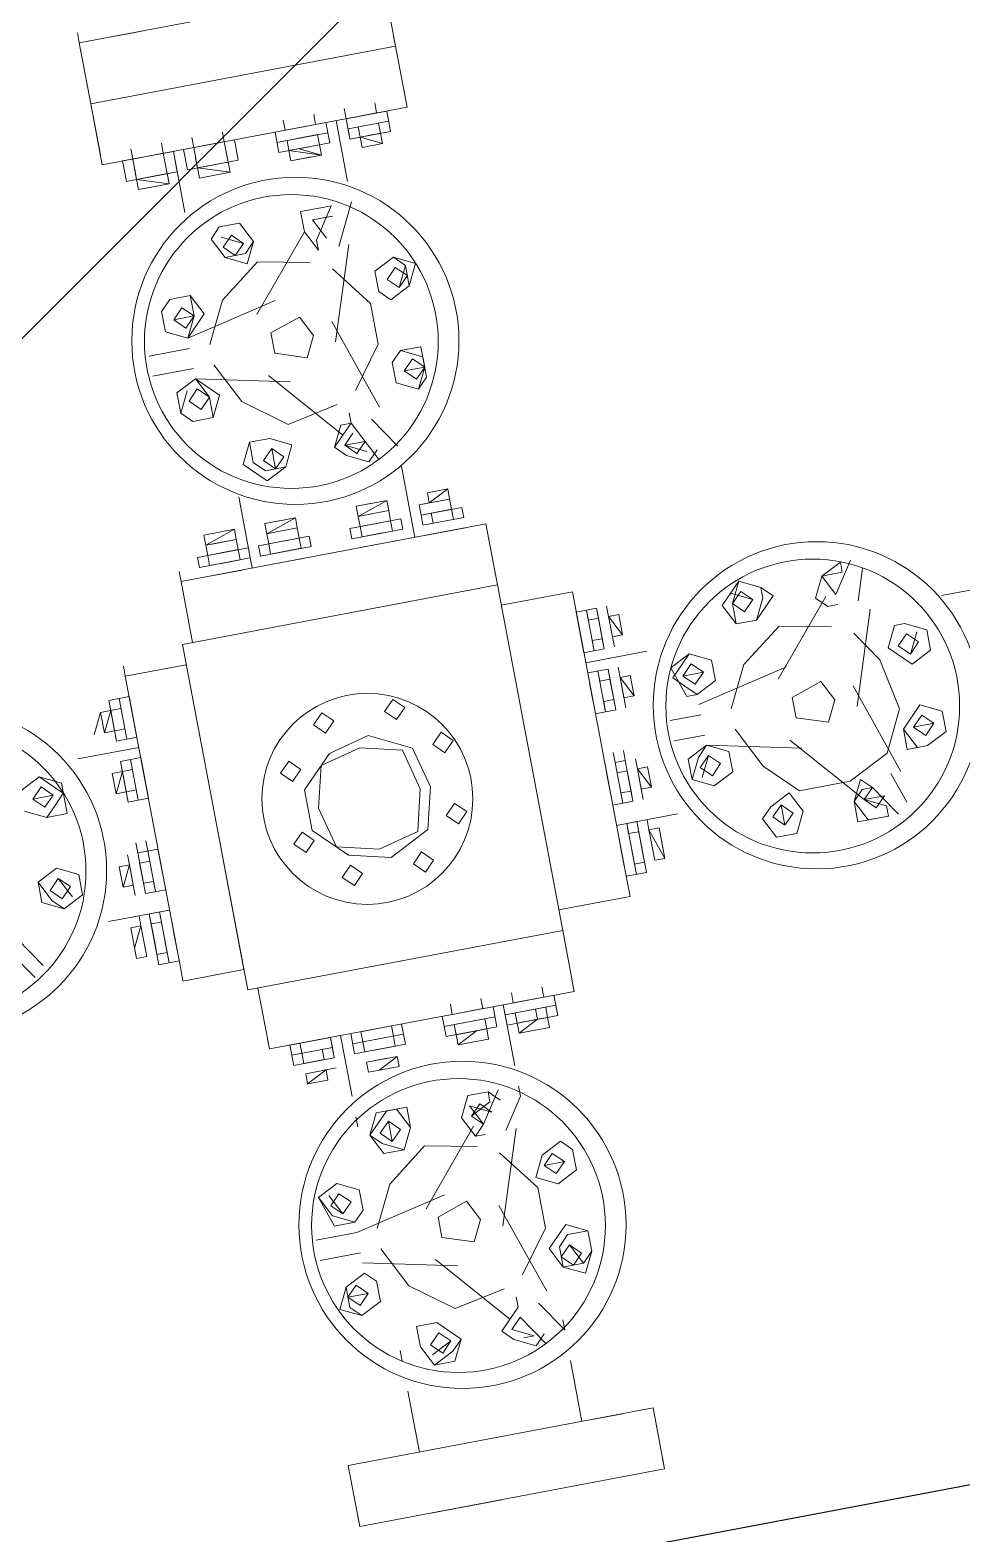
# Model space of a CAD drawing. Extents: x 407440 to 411585, y 6041728 to 6045069.
# Drawn here: x 410523.16 to 410528.33, y 6044318.08 to 6044326.43 of the extents above; entities that cross this region are included whole.
import ezdxf

# ---------------------------------------------------------------- set-up
doc = ezdxf.new("R2010")
doc.units = 0
doc.header["$LTSCALE"] = 5
doc.linetypes.add('foc-TIELINE', pattern=[1.875, 1.25, -0.625])
for name, color, linetype in [('P-BUFFER-PURPLE', 187, 'foc-TIELINE'), ('P-PROPOSED-EXISTING-H', 59, 'Continuous'), ('T-TIE', 201, 'foc-TIELINE')]:
    doc.layers.add(name, color=color, linetype=linetype)

# ---------------------------------------------------------------- blocks, each defined once
blk = doc.blocks.new('P-RIG-877')
at = {"layer": 'T-TIE', "linetype": 'ByBlock', "lineweight": 25}
blk.add_lwpolyline([(-6.7047, 12.5829), (-6.7047, 12.491), (-6.1537, 12.491), (-6.1537, 7.7495), (-6.0503, 7.7495)], dxfattribs=at)
at = {"layer": 'T-TIE', "linetype": 'ByBlock', "lineweight": 5}
for points in [[(-7.1295, 9.9538), (-7.1295, 9.8849)], [(-7.1066, 9.839), (-7.0951, 9.8619), (-7.1066, 9.839)], [(-7.0951, 9.8619), (-7.0721, 9.8619), (-7.0951, 9.8619)], [(-7.0721, 9.839), (-7.0951, 9.8505)], [(-7.0721, 9.8619), (-7.0606, 9.839), (-7.0721, 9.8619)], [(-7.0147, 9.839), (-7.0032, 9.8619), (-7.0147, 9.839)], [(-7.0032, 9.8619), (-6.9803, 9.8619), (-7.0032, 9.8619)], [(-6.9918, 9.8275), (-6.9918, 9.8505)], [(-6.9803, 9.8619), (-6.9688, 9.839), (-6.9803, 9.8619)], [(-7.1066, 9.8275), (-7.1066, 9.839), (-7.1066, 9.8275)], [(-7.0606, 9.839), (-7.0836, 9.816), (-7.0606, 9.839)], [(-7.0836, 9.816), (-7.1066, 9.8275), (-7.0836, 9.816)], [(-7.1755, 9.8045), (-7.141, 9.7931)], [(-7.1295, 9.8045), (-7.0262, 9.7701)], [(-7.0262, 9.6323), (-6.9803, 9.6553), (-6.9458, 9.6897), (-6.9458, 9.7471), (-6.9688, 9.7931), (-7.0147, 9.816), (-7.0721, 9.8045), (-7.1066, 9.7816)], [(-7.0492, 9.7701), (-6.9458, 9.8045)], [(-6.9114, 9.8045), (-6.9458, 9.7931)], [(-7.1869, 9.7931), (-7.1525, 9.7701)], [(-6.8999, 9.7931), (-6.9344, 9.7701)], [(-7.1755, 9.7816), (-7.1755, 9.7701)], [(-7.141, 9.7701), (-7.141, 9.7586), (-7.141, 9.7701)], [(-7.0032, 9.6897), (-6.9229, 9.7586), (-6.9114, 9.7816)], [(-6.9114, 9.7816), (-6.8999, 9.7816), (-6.9114, 9.7816)], [(-7.0721, 9.6897), (-7.1525, 9.7586)], [(-7.1181, 9.7586), (-7.1295, 9.7012), (-7.0951, 9.6553), (-7.0492, 9.6323)], [(-7.0606, 9.5979), (-7.0836, 9.7012)], [(-6.9918, 9.7012), (-7.0147, 9.5979)], [(-6.9458, 9.6783), (-6.9229, 9.6897), (-6.9458, 9.6783)], [(-6.9229, 9.6897), (-6.8999, 9.6783), (-6.9229, 9.6897)], [(-7.164, 9.6783), (-7.1755, 9.6553)], [(-7.141, 9.6783), (-7.141, 9.6553), (-7.141, 9.6783)], [(-6.9344, 9.6553), (-6.9458, 9.6783), (-6.9344, 9.6553)], [(-6.9344, 9.6668), (-6.9114, 9.6668)], [(-6.8999, 9.6783), (-6.8999, 9.6553), (-6.8999, 9.6783)], [(-7.1181, 9.5979), (-7.1066, 9.6209), (-7.1181, 9.5979)], [(-7.1066, 9.6209), (-7.0836, 9.6209), (-7.1066, 9.6209)], [(-7.0836, 9.6209), (-7.0721, 9.5979), (-7.0836, 9.6209)], [(-6.9803, 9.6209), (-6.9688, 9.5979), (-6.9803, 9.6209)], [(-7.0951, 9.6094), (-7.0951, 9.5864)], [(-7.0492, 9.5634), (-7.0492, 9.5979)], [(-7.0262, 9.5634), (-7.0262, 9.5979)], [(-7.0032, 9.5979), (-6.9803, 9.5864)], [(-6.9688, 9.5979), (-6.9803, 9.5749), (-6.9688, 9.5979)], [(-7.1295, 9.552), (-7.1295, 9.4831)], [(-6.9458, 9.552), (-6.9458, 9.4831)], [(-7.141, 9.5175), (-7.1755, 9.5175), (-7.1525, 9.5175), (-7.1525, 9.529), (-7.1755, 9.5175), (-7.1525, 9.529), (-7.1755, 9.529), (-7.1755, 9.5175), (-7.1869, 9.5175)], [(-7.1525, 9.5175), (-7.1755, 9.5175), (-7.1525, 9.5175)], [(-7.1525, 9.5175), (-7.1755, 9.5175), (-7.1525, 9.5175)], [(-7.0836, 9.529), (-7.0836, 9.5175), (-7.1066, 9.5175), (-7.0836, 9.529), (-7.1066, 9.529), (-7.1066, 9.5175), (-7.1181, 9.5175)], [(-7.0836, 9.5175), (-7.1066, 9.5175), (-7.0836, 9.5175), (-7.1066, 9.5175), (-7.0721, 9.5175)], [(-7.0836, 9.5175), (-7.1066, 9.5175), (-7.0836, 9.5175)], [(-7.0147, 9.5175), (-7.0032, 9.5175), (-6.9803, 9.5175), (-7.0032, 9.5175), (-6.9688, 9.5175)], [(-7.0032, 9.529), (-7.0032, 9.5175)], [(-6.9803, 9.5175), (-7.0032, 9.5175), (-6.9803, 9.5175)], [(-6.9344, 9.529), (-6.9344, 9.5175), (-6.9458, 9.5175)], [(-6.9114, 9.529), (-6.9344, 9.529), (-6.8999, 9.529), (-6.9344, 9.5175), (-6.8999, 9.5175), (-6.8999, 9.529)], [(-6.9344, 9.5175), (-6.8999, 9.5175), (-6.9344, 9.5175)], [(-6.8999, 9.5175), (-6.9344, 9.5175), (-6.8999, 9.5175)], [(-6.8999, 9.5175), (-6.9229, 9.5175)], [(-7.1869, 9.4946), (-7.1755, 9.4946), (-7.1755, 9.506), (-7.1869, 9.506), (-7.1869, 9.4831), (-7.141, 9.4831), (-7.141, 9.506), (-7.1525, 9.506), (-7.1525, 9.4946), (-7.141, 9.4946)], [(-7.1869, 9.506), (-7.141, 9.506), (-7.1755, 9.506), (-7.1525, 9.506)], [(-7.1181, 9.4946), (-7.1066, 9.4946), (-7.1066, 9.506), (-7.1181, 9.506), (-7.1181, 9.4831), (-7.0721, 9.4831), (-7.0721, 9.506), (-7.0836, 9.506), (-7.0836, 9.4946), (-7.0721, 9.4946)], [(-7.0836, 9.506), (-7.1066, 9.506), (-7.0721, 9.506), (-7.1181, 9.506)], [(-7.0262, 9.4946), (-7.0147, 9.4946), (-7.0147, 9.506), (-7.0262, 9.506)], [(-7.0147, 9.4831), (-6.9688, 9.4831), (-6.9688, 9.506), (-6.9803, 9.506), (-6.9803, 9.4946), (-6.9688, 9.4946)], [(-6.9803, 9.506), (-7.0032, 9.506), (-7.0032, 9.4946)], [(-6.8884, 9.4946), (-6.9458, 9.4946), (-6.8999, 9.4946), (-6.8999, 9.506), (-6.9114, 9.506), (-6.9344, 9.506), (-6.8999, 9.506)], [(-6.9458, 9.506), (-6.8884, 9.506), (-6.8884, 9.4831)], [(-6.8655, 9.4027), (-6.8655, 9.4831), (-6.877, 9.4831), (-7.2099, 9.4831), (-7.2099, 9.4027)], [(-7.141, 9.4946), (-7.1869, 9.4946), (-7.141, 9.4946)], [(-7.1755, 9.4831), (-7.1525, 9.4831)], [(-7.0721, 9.4946), (-7.1181, 9.4946), (-7.0721, 9.4946)], [(-7.1066, 9.4831), (-7.0836, 9.4831)], [(-6.9688, 9.4946), (-7.0147, 9.4946), (-6.9688, 9.4946)], [(-7.0032, 9.4831), (-6.9803, 9.4831)], [(-6.8999, 9.4831), (-6.9344, 9.4831), (-6.9114, 9.4831)], [(-6.8999, 9.4946), (-6.9114, 9.4946)], [(-7.8528, 9.4027), (-7.8413, 9.4027), (-7.9102, 9.4027), (-7.9102, 9.0583), (-7.9217, 9.0583)], [(-7.8413, 9.4027), (-7.7725, 9.4027), (-7.7725, 9.0583), (-7.8413, 9.0583), (-7.7839, 9.0583)], [(-6.7851, 9.4027), (-6.7736, 9.4027), (-6.8425, 9.4027), (-7.2329, 9.4027), (-7.3017, 9.4027), (-7.3017, 9.0583), (-7.2329, 9.0583)], [(-7.2329, 9.242), (-7.2329, 9.4027), (-7.2329, 9.0468), (-6.8425, 9.0468), (-6.8425, 9.4027)], [(-6.7736, 9.4027), (-6.7736, 9.0583), (-6.8425, 9.0583)], [(-6.234, 9.4027), (-6.2455, 9.4027)], [(-7.738, 9.3453), (-7.738, 9.3683), (-7.738, 9.3453), (-7.738, 9.3683), (-7.738, 9.3453), (-7.738, 9.3683), (-7.738, 9.3453), (-7.7495, 9.3453), (-7.7495, 9.3338), (-7.7495, 9.3798), (-7.7725, 9.3798), (-7.7725, 9.3338), (-7.7839, 9.3338)], [(-7.7839, 9.3683), (-7.7725, 9.3683), (-7.7725, 9.3453)], [(-7.761, 9.3453), (-7.7495, 9.3453), (-7.738, 9.3683), (-7.7495, 9.3453), (-7.7495, 9.3683), (-7.761, 9.3683), (-7.7495, 9.3683), (-7.738, 9.3683)], [(-7.7495, 9.3683), (-7.7495, 9.3338), (-7.7495, 9.3683)], [(-7.5773, 9.3568), (-7.6002, 9.3683), (-7.5773, 9.3683), (-7.6002, 9.3798), (-7.6117, 9.3568), (-7.6002, 9.3683)], [(-7.5773, 9.3683), (-7.5658, 9.3453), (-7.5773, 9.3683)], [(-7.4854, 9.3453), (-7.4854, 9.3683), (-7.4625, 9.3568), (-7.474, 9.3683), (-7.5084, 9.3683), (-7.5084, 9.3453), (-7.4969, 9.3683), (-7.4854, 9.3683)], [(-7.3477, 9.3683), (-7.3362, 9.3683)], [(-7.3247, 9.3683), (-7.3362, 9.3683), (-7.3362, 9.3453)], [(-7.3132, 9.3798), (-7.3132, 9.3338), (-7.3132, 9.3798), (-7.3247, 9.3798), (-7.3247, 9.3338), (-7.3247, 9.3683), (-7.3247, 9.3453), (-7.3132, 9.3453), (-7.3132, 9.3683), (-7.3247, 9.3683), (-7.3132, 9.3683)], [(-7.3017, 9.3798), (-7.3017, 9.3338)], [(-6.7736, 9.3568), (-6.7736, 9.3338), (-6.7736, 9.3683), (-6.7851, 9.3683)], [(-6.7392, 9.3338), (-6.7622, 9.3338), (-6.7507, 9.3338), (-6.7507, 9.3683), (-6.7622, 9.3683), (-6.7622, 9.3224), (-6.7622, 9.3798), (-6.7507, 9.3798), (-6.7736, 9.3798)], [(-6.7507, 9.3798), (-6.7507, 9.3224), (-6.7736, 9.3224), (-6.7047, 9.3224)], [(-6.7392, 9.3683), (-6.7507, 9.3683), (-6.7507, 9.3338), (-6.7507, 9.3568), (-6.7392, 9.3338), (-6.7392, 9.3683), (-6.7392, 9.3338), (-6.7392, 9.3683), (-6.7392, 9.3338), (-6.7392, 9.3683), (-6.7392, 9.3338), (-6.7392, 9.3683), (-6.7507, 9.3683), (-6.7507, 9.3568), (-6.7622, 9.3568)], [(-6.567, 9.3453), (-6.5785, 9.3683), (-6.567, 9.3453)], [(-6.4866, 9.3683), (-6.5096, 9.3683), (-6.4866, 9.3683)], [(-6.4751, 9.3568), (-6.4866, 9.3683), (-6.4637, 9.3568), (-6.4751, 9.3338), (-6.4751, 9.3568), (-6.4981, 9.3453)], [(-6.3029, 9.3338), (-6.3029, 9.3683)], [(-7.6002, 9.3338), (-7.6117, 9.3568), (-7.6002, 9.3338)], [(-7.4625, 9.3568), (-7.474, 9.3338), (-7.4625, 9.3568)], [(-6.6129, 9.3568), (-6.6014, 9.3338), (-6.6129, 9.3568)], [(-6.5899, 9.3568), (-6.5899, 9.3338)], [(-7.7725, 9.3338), (-7.7495, 9.3338), (-7.761, 9.3338)], [(-7.5773, 9.3338), (-7.6002, 9.3338), (-7.5773, 9.3338)], [(-7.5658, 9.3453), (-7.5773, 9.3338), (-7.5658, 9.3453)], [(-7.3247, 9.3338), (-7.3362, 9.3338)], [(-6.7736, 9.3338), (-6.7851, 9.3338)], [(-7.7725, 9.3224), (-7.7036, 9.3224)], [(-7.6806, 9.3224), (-7.6347, 9.2994)], [(-7.474, 9.2879), (-7.5199, 9.3224), (-7.5658, 9.3224), (-7.6117, 9.2879)], [(-7.4051, 9.3224), (-7.4395, 9.2994)], [(-7.3821, 9.3224), (-7.3017, 9.3224)], [(-6.6818, 9.3224), (-6.6703, 9.3224), (-6.6359, 9.2994)], [(-6.4751, 9.2879), (-6.5211, 9.3224), (-6.567, 9.3224), (-6.6129, 9.2879)], [(-6.4407, 9.2994), (-6.4062, 9.3224), (-6.4177, 9.3224)], [(-6.3718, 9.3224), (-6.3029, 9.3224)], [(-7.7839, 9.2994), (-7.7725, 9.2994), (-7.7725, 9.2649), (-7.7725, 9.2879)], [(-7.7725, 9.2535), (-7.7495, 9.2535), (-7.7495, 9.3109), (-7.7725, 9.3109)], [(-7.7495, 9.2994), (-7.7495, 9.2649), (-7.7495, 9.2994), (-7.761, 9.2994), (-7.761, 9.2535), (-7.761, 9.3109)], [(-7.761, 9.2994), (-7.738, 9.2994), (-7.7495, 9.2649), (-7.7495, 9.2879)], [(-7.738, 9.2879), (-7.738, 9.2649), (-7.738, 9.2994), (-7.738, 9.2649), (-7.738, 9.2994), (-7.738, 9.2649), (-7.738, 9.2994), (-7.7495, 9.2764)], [(-7.6347, 9.2764), (-7.6462, 9.2764), (-7.6806, 9.2994)], [(-7.6806, 9.2879), (-7.6806, 9.2994), (-7.6806, 9.2879)], [(-7.6691, 9.2994), (-7.6691, 9.2879)], [(-7.6347, 9.3109), (-7.5314, 9.2764)], [(-7.5543, 9.2764), (-7.451, 9.3109)], [(-7.3936, 9.2994), (-7.4395, 9.2764), (-7.4166, 9.2535), (-7.4395, 9.2649), (-7.4395, 9.2764), (-7.451, 9.2764)], [(-7.4051, 9.2994), (-7.3936, 9.2879), (-7.4051, 9.2994)], [(-7.3362, 9.2994), (-7.3477, 9.2994), (-7.3477, 9.2649), (-7.3362, 9.2649), (-7.3362, 9.2994), (-7.3362, 9.2649), (-7.3477, 9.2994), (-7.3477, 9.2649), (-7.3477, 9.2879)], [(-7.3362, 9.2764), (-7.3362, 9.2994), (-7.3362, 9.2649), (-7.3362, 9.2994), (-7.3247, 9.2994), (-7.3132, 9.2994), (-7.3247, 9.2994), (-7.3247, 9.2649), (-7.3132, 9.2649), (-7.3132, 9.2879)], [(-7.3132, 9.2535), (-7.3247, 9.2535), (-7.3247, 9.3109), (-7.3132, 9.3109), (-7.3132, 9.2535), (-7.3132, 9.2994)], [(-7.3017, 9.2994), (-7.3017, 9.2649)], [(-6.7736, 9.2879), (-6.7736, 9.2649), (-6.7736, 9.2994), (-6.7851, 9.2994)], [(-6.7736, 9.3109), (-6.7507, 9.3109), (-6.7507, 9.2535), (-6.7736, 9.2535)], [(-6.7622, 9.2535), (-6.7622, 9.3109)], [(-6.7622, 9.2994), (-6.7507, 9.2994), (-6.7622, 9.2994), (-6.7622, 9.2649), (-6.7507, 9.2649), (-6.7507, 9.2879), (-6.7507, 9.2994), (-6.7392, 9.2994), (-6.7392, 9.2649), (-6.7392, 9.2994), (-6.7392, 9.2649), (-6.7392, 9.2994), (-6.7392, 9.2649), (-6.7507, 9.2879)], [(-6.7392, 9.2649), (-6.7392, 9.2994), (-6.7392, 9.2649)], [(-6.6703, 9.2994), (-6.6818, 9.2879), (-6.6703, 9.2879), (-6.6588, 9.2649)], [(-6.6359, 9.2764), (-6.6359, 9.2649), (-6.6473, 9.2764), (-6.6588, 9.2649), (-6.6703, 9.2764), (-6.6588, 9.2879), (-6.6703, 9.2649), (-6.6473, 9.2764), (-6.6818, 9.2994)], [(-6.6359, 9.3109), (-6.5325, 9.2764)], [(-6.5555, 9.2764), (-6.4522, 9.3109)], [(-6.3948, 9.2994), (-6.4292, 9.2764)], [(-6.3948, 9.2879), (-6.4062, 9.2994), (-6.3948, 9.2879)], [(-7.6806, 9.2649), (-7.6806, 9.2879), (-7.6806, 9.2649)], [(-7.4166, 9.2649), (-7.4051, 9.2879)], [(-7.3936, 9.2879), (-7.4051, 9.2649), (-7.3936, 9.2879)], [(-7.3247, 9.2879), (-7.3247, 9.2649), (-7.3132, 9.2649)], [(-6.4062, 9.2649), (-6.3948, 9.2879), (-6.4062, 9.2649)], [(-6.4062, 9.2764), (-6.4062, 9.2879)], [(-6.4407, 9.2764), (-6.4522, 9.2764)], [(-7.7725, 9.2649), (-7.7839, 9.2649)], [(-7.738, 9.2649), (-7.7495, 9.2649), (-7.761, 9.2649), (-7.7495, 9.2649)], [(-7.5773, 9.1961), (-7.6576, 9.2649)], [(-7.6232, 9.2649), (-7.6347, 9.2075), (-7.6002, 9.1616), (-7.5543, 9.1387)], [(-7.5314, 9.1387), (-7.4854, 9.1616), (-7.451, 9.2075), (-7.4625, 9.2649)], [(-7.428, 9.2649), (-7.5084, 9.1961)], [(-7.4051, 9.2649), (-7.4166, 9.2535), (-7.4051, 9.2649)], [(-7.3247, 9.2649), (-7.3362, 9.2649)], [(-6.7736, 9.2649), (-6.7851, 9.2649)], [(-6.7392, 9.2649), (-6.7622, 9.2649)], [(-6.567, 9.1961), (-6.6473, 9.2649)], [(-6.6244, 9.2649), (-6.6359, 9.2075), (-6.6014, 9.1616), (-6.5555, 9.1387)], [(-6.5325, 9.1387), (-6.4866, 9.1616), (-6.4522, 9.2075), (-6.4637, 9.2649)], [(-6.4292, 9.2649), (-6.5096, 9.1961)], [(-7.5658, 9.1157), (-7.5888, 9.219)], [(-7.4969, 9.219), (-7.5199, 9.1157)], [(-6.5555, 9.0698), (-6.5555, 9.1157), (-6.5785, 9.219)], [(-6.4981, 9.219), (-6.5211, 9.1157)], [(-6.234, 9.219), (-6.234, 9.1387)], [(-6.7622, 9.1501), (-6.7622, 9.2075), (-6.7622, 9.1616), (-6.7736, 9.1616), (-6.7736, 9.1961)], [(-6.7736, 9.2075), (-6.7507, 9.2075), (-6.7507, 9.1501), (-6.7736, 9.1501)], [(-6.4177, 9.2075), (-6.4407, 9.1846), (-6.4177, 9.2075)], [(-7.7839, 9.1961), (-7.7725, 9.1961), (-7.7725, 9.1731)], [(-7.7725, 9.1616), (-7.7725, 9.1961), (-7.7725, 9.1616)], [(-7.7495, 9.1961), (-7.7725, 9.1961)], [(-7.738, 9.1961), (-7.7495, 9.1961), (-7.761, 9.1961)], [(-7.738, 9.1846), (-7.738, 9.1616), (-7.738, 9.1961), (-7.7495, 9.1616), (-7.738, 9.1961), (-7.738, 9.1616), (-7.738, 9.1961), (-7.738, 9.1616), (-7.7495, 9.1616), (-7.7495, 9.1731)], [(-7.6576, 9.1961), (-7.6691, 9.1731)], [(-7.4395, 9.1616), (-7.4395, 9.1846), (-7.4395, 9.1616)], [(-7.428, 9.1846), (-7.4051, 9.1846)], [(-7.3477, 9.1616), (-7.3362, 9.1616), (-7.3362, 9.1731), (-7.3362, 9.1961), (-7.3362, 9.1616), (-7.3362, 9.1961), (-7.3362, 9.1616), (-7.3362, 9.1961), (-7.3362, 9.1616), (-7.3477, 9.1961), (-7.3477, 9.1616), (-7.3477, 9.1846)], [(-7.3477, 9.1961), (-7.3362, 9.1961), (-7.3247, 9.1961)], [(-7.3247, 9.1731), (-7.3247, 9.1961), (-7.3247, 9.1616), (-7.3362, 9.1616)], [(-7.3132, 9.1731), (-7.3132, 9.1961), (-7.3132, 9.1616), (-7.3247, 9.1616), (-7.3132, 9.1616)], [(-7.3017, 9.1961), (-7.3017, 9.1616)], [(-6.7622, 9.1961), (-6.7507, 9.1961), (-6.7622, 9.1961), (-6.7736, 9.1961), (-6.7736, 9.1731)], [(-6.7507, 9.1731), (-6.7507, 9.1961), (-6.7507, 9.1616), (-6.7622, 9.1616), (-6.7507, 9.1616)], [(-6.7392, 9.1846), (-6.7392, 9.1616), (-6.7392, 9.1961), (-6.7392, 9.1616), (-6.7392, 9.1961), (-6.7392, 9.1616), (-6.7392, 9.1961), (-6.7277, 9.1961), (-6.7277, 9.1616), (-6.7392, 9.1616), (-6.7392, 9.1961), (-6.7277, 9.1731)], [(-6.6359, 9.1846), (-6.6588, 9.1961), (-6.6359, 9.1846)], [(-6.4062, 9.1731), (-6.4177, 9.1961)], [(-7.6691, 9.1616), (-7.6806, 9.1731), (-7.6691, 9.1616)], [(-7.6462, 9.1731), (-7.6691, 9.1616), (-7.6462, 9.1731)], [(-6.6703, 9.1731), (-6.6473, 9.1731)], [(-7.761, 9.1616), (-7.7495, 9.1616), (-7.7725, 9.1616), (-7.7839, 9.1616)], [(-7.7725, 9.1387), (-7.7495, 9.1387), (-7.7495, 9.0813), (-7.7725, 9.0813), (-7.7725, 9.1387), (-7.7036, 9.1387)], [(-7.5888, 9.1272), (-7.6117, 9.1272), (-7.5888, 9.1387), (-7.5658, 9.1157), (-7.5888, 9.1272), (-7.5888, 9.1042)], [(-7.3821, 9.1387), (-7.3017, 9.1387)], [(-6.7736, 9.1387), (-6.7047, 9.1387)], [(-6.6703, 9.1387), (-6.6818, 9.1387)], [(-6.4062, 9.1387), (-6.4177, 9.1387)], [(-6.3718, 9.1387), (-6.3029, 9.1387)], [(-7.9102, 9.1272), (-7.9102, 9.0927)], [(-7.738, 9.1272), (-7.7495, 9.1272), (-7.7495, 9.1042), (-7.7495, 9.0927), (-7.7725, 9.0927), (-7.7839, 9.0927)], [(-7.7839, 9.1272), (-7.7725, 9.1272), (-7.7725, 9.1042)], [(-7.7725, 9.0927), (-7.7725, 9.1272), (-7.7725, 9.0927)], [(-7.7495, 9.1272), (-7.7725, 9.1272)], [(-7.7495, 9.1042), (-7.7495, 9.1272), (-7.7495, 9.0927), (-7.761, 9.0927)], [(-7.738, 9.1157), (-7.738, 9.0927), (-7.738, 9.1272), (-7.738, 9.0927), (-7.738, 9.1272), (-7.738, 9.0927), (-7.738, 9.1272), (-7.7495, 9.0927), (-7.7495, 9.1272), (-7.761, 9.1272)], [(-7.6117, 9.1042), (-7.6117, 9.1272), (-7.6117, 9.1042)], [(-7.5658, 9.1157), (-7.5773, 9.0927), (-7.5658, 9.1157)], [(-7.5543, 9.0698), (-7.5543, 9.1157)], [(-7.5314, 9.0698), (-7.5314, 9.1157)], [(-7.5084, 9.0927), (-7.5199, 9.1157), (-7.5084, 9.0927)], [(-7.474, 9.1272), (-7.474, 9.1042), (-7.474, 9.1272)], [(-7.3247, 9.1042), (-7.3247, 9.1272), (-7.3247, 9.0927), (-7.3132, 9.0927), (-7.3247, 9.0927), (-7.3362, 9.0927), (-7.3362, 9.1272), (-7.3362, 9.0927), (-7.3362, 9.1272), (-7.3362, 9.1042), (-7.3362, 9.0927), (-7.3477, 9.0927)], [(-7.3477, 9.1157), (-7.3477, 9.0927), (-7.3477, 9.1272), (-7.3362, 9.0927)], [(-7.3247, 9.1272), (-7.3362, 9.1272)], [(-7.3132, 9.1042), (-7.3132, 9.1272), (-7.3132, 9.0927)], [(-7.3017, 9.1272), (-7.3017, 9.0927)], [(-6.7622, 9.0927), (-6.7507, 9.0927), (-6.7507, 9.1272), (-6.7507, 9.0813), (-6.7736, 9.0813), (-6.7736, 9.1272), (-6.7507, 9.1272), (-6.7622, 9.1272), (-6.7736, 9.1272)], [(-6.7622, 9.1157), (-6.7507, 9.1157), (-6.7507, 9.0927), (-6.7622, 9.0927), (-6.7736, 9.0927), (-6.7736, 9.1157)], [(-6.7622, 9.1272), (-6.7622, 9.0813), (-6.7622, 9.1272)], [(-6.7392, 9.1157), (-6.7277, 9.1157), (-6.7277, 9.0927), (-6.7392, 9.0927), (-6.7392, 9.1157), (-6.7392, 9.1272), (-6.7392, 9.0927), (-6.7392, 9.1157), (-6.7392, 9.0927), (-6.7392, 9.1157), (-6.7392, 9.0927), (-6.7392, 9.1157), (-6.7277, 9.0927)], [(-6.6014, 9.1272), (-6.6129, 9.1042), (-6.6014, 9.1272)], [(-6.5785, 9.1272), (-6.6014, 9.1272), (-6.5785, 9.1272)], [(-6.567, 9.1157), (-6.5785, 9.1272), (-6.567, 9.1157)], [(-6.5325, 9.0698), (-6.5325, 9.1157)], [(-6.4981, 9.1272), (-6.5096, 9.1157), (-6.4981, 9.1272)], [(-6.5096, 9.1157), (-6.4981, 9.0927), (-6.5096, 9.1157)], [(-6.4751, 9.1272), (-6.4981, 9.1272), (-6.4751, 9.1272)], [(-6.4866, 9.0927), (-6.4866, 9.1157)], [(-6.4637, 9.1042), (-6.4751, 9.1272), (-6.4637, 9.1042)], [(-7.6002, 9.0927), (-7.6117, 9.1042), (-7.6002, 9.0927)], [(-7.5084, 9.1042), (-7.4854, 9.0927)], [(-6.6014, 9.0927), (-6.5785, 9.1042)], [(-7.738, 9.0927), (-7.7495, 9.0927), (-7.738, 9.0927)], [(-7.5773, 9.0927), (-7.6002, 9.0927), (-7.5773, 9.0927)], [(-7.8413, 9.0583), (-7.9102, 9.0583), (-7.8413, 9.0583)], [(-7.3017, 9.0583), (-7.3132, 9.0583)], [(-6.7736, 9.0583), (-6.7851, 9.0583)], [(-6.234, 9.0583), (-6.2455, 9.0583)], [(-7.0377, 9.0468), (-6.8655, 9.0468), (-6.8655, 8.9779), (-6.877, 8.9779), (-7.2099, 8.9779), (-7.2099, 9.0468)], [(-7.2099, 8.9779), (-7.2214, 8.9779)], [(-7.1869, 8.9779), (-7.1869, 8.955), (-7.141, 8.955), (-7.1755, 8.955), (-7.1525, 8.955), (-7.141, 8.955)], [(-7.1869, 8.9665), (-7.141, 8.9665), (-7.1869, 8.9665)], [(-7.1525, 8.9665), (-7.1525, 8.9435), (-7.1755, 8.955), (-7.141, 8.955), (-7.141, 8.9779)], [(-7.1525, 8.932), (-7.1755, 8.9435), (-7.1525, 8.9435), (-7.1755, 8.9435), (-7.1755, 8.9665)], [(-7.1295, 8.909), (-7.1295, 8.9779)], [(-7.1181, 8.9779), (-7.1181, 8.955), (-7.0721, 8.955), (-7.1066, 8.955), (-7.0721, 8.955), (-7.0721, 8.9779)], [(-7.1181, 8.9665), (-7.0721, 8.9665), (-7.1181, 8.9665)], [(-7.0721, 8.955), (-7.0836, 8.955), (-7.1066, 8.955), (-7.0836, 8.9435), (-7.1066, 8.9435), (-7.0836, 8.9435), (-7.1066, 8.9435), (-7.0836, 8.9435), (-7.1066, 8.9435), (-7.1066, 8.9665)], [(-7.0836, 8.9435), (-7.0836, 8.9665)], [(-7.0032, 8.9665), (-7.0032, 8.955), (-6.9803, 8.955), (-6.9688, 8.955), (-7.0147, 8.955), (-6.9688, 8.955), (-6.9688, 8.9779), (-7.0147, 8.9779), (-7.0147, 8.955), (-7.0262, 8.955)], [(-7.0147, 8.9665), (-7.0262, 8.9665)], [(-7.0147, 8.9665), (-6.9688, 8.9665), (-7.0147, 8.9665)], [(-6.9803, 8.9779), (-7.0032, 8.9779)], [(-6.9688, 8.9665), (-6.9803, 8.9665), (-6.9803, 8.955)], [(-6.9458, 8.909), (-6.9458, 8.9779), (-6.9458, 8.955)], [(-6.8884, 8.9779), (-6.8884, 8.955), (-6.9458, 8.955), (-6.9344, 8.955), (-6.9114, 8.955), (-6.8999, 8.955), (-6.9344, 8.955), (-6.9344, 8.9665), (-6.9458, 8.9665)], [(-6.8884, 8.9665), (-6.9458, 8.9665), (-6.8999, 8.9665), (-6.9114, 8.9665)], [(-6.9114, 8.9779), (-6.9344, 8.9779), (-6.8999, 8.9779)], [(-6.8999, 8.955), (-6.8999, 8.9665)], [(-7.1755, 8.955), (-7.1869, 8.955)], [(-7.1066, 8.955), (-7.1181, 8.955)], [(-7.1525, 8.9435), (-7.1755, 8.9435), (-7.1525, 8.9435)], [(-7.1525, 8.9435), (-7.1755, 8.9435), (-7.1525, 8.9435)], [(-7.0836, 8.9435), (-7.1066, 8.9435), (-7.0836, 8.9435)], [(-6.9688, 8.9435), (-7.0032, 8.9435), (-6.9803, 8.9435), (-7.0032, 8.9435), (-6.9803, 8.9435), (-7.0032, 8.9435), (-6.9803, 8.9435), (-7.0032, 8.9435), (-6.9803, 8.932), (-7.0032, 8.932), (-7.0032, 8.9435), (-7.0147, 8.9435)], [(-6.9803, 8.932), (-6.9803, 8.9435)], [(-6.9114, 8.932), (-6.9344, 8.9435), (-6.8999, 8.9435), (-6.9344, 8.9435), (-6.8999, 8.9435), (-6.9344, 8.9435), (-6.9458, 8.9435)], [(-6.8999, 8.9435), (-6.9344, 8.9435), (-6.8999, 8.9435)], [(-6.9229, 8.9435), (-6.8999, 8.9435), (-6.8999, 8.932), (-6.9344, 8.932), (-6.9344, 8.9435)], [(-6.9803, 8.8861), (-7.0032, 8.8861), (-6.9803, 8.8861)], [(-7.0951, 8.8746), (-7.0951, 8.8516)], [(-6.9803, 8.8746), (-7.0032, 8.8631)], [(-7.0836, 8.8402), (-7.0721, 8.8631), (-7.0836, 8.8402)], [(-6.9114, 8.8287), (-6.9458, 8.8057)], [(-6.8999, 8.8172), (-6.9344, 8.7942)]]:
    blk.add_lwpolyline(points, dxfattribs=at)
for points in [[(-7.0836, 9.8505), (-7.0951, 9.839), (-7.0836, 9.8275), (-7.0721, 9.839)], [(-7.0836, 9.8505), (-7.0951, 9.839), (-7.0836, 9.8275), (-7.0721, 9.839)], [(-6.9918, 9.8505), (-7.0032, 9.839), (-6.9918, 9.8275), (-6.9803, 9.839)], [(-6.9918, 9.8505), (-7.0032, 9.839), (-6.9918, 9.8275), (-6.9803, 9.839)], [(-7.0147, 9.839), (-6.9918, 9.816)], [(-6.9688, 9.816), (-6.9918, 9.816), (-6.9688, 9.8275), (-6.9688, 9.839)], [(-7.1755, 9.7816), (-7.1869, 9.7816), (-7.1755, 9.7586), (-7.1755, 9.7816), (-7.1755, 9.7586), (-7.1525, 9.7701), (-7.1755, 9.7586)], [(-6.9344, 9.7586), (-6.9344, 9.7701), (-6.9458, 9.7586), (-6.9229, 9.7471)], [(-6.9229, 9.7816), (-6.9229, 9.7586), (-6.9344, 9.7701), (-6.9229, 9.7586), (-6.9114, 9.7701)], [(-6.8999, 9.7471), (-6.8999, 9.7816), (-6.8999, 9.7586), (-6.9229, 9.7471)], [(-7.1525, 9.7471), (-7.1755, 9.7586), (-7.1525, 9.7471), (-7.141, 9.7586)], [(-7.0377, 9.7471), (-7.0606, 9.7357), (-7.0492, 9.7012), (-7.0262, 9.7012), (-7.0147, 9.7357)], [(-7.164, 9.7012), (-7.1755, 9.6897), (-7.1869, 9.6668), (-7.1755, 9.6897), (-7.164, 9.6897), (-7.141, 9.6783)], [(-7.164, 9.6438), (-7.141, 9.6553), (-7.164, 9.6553), (-7.1869, 9.6668)], [(-7.164, 9.6783), (-7.1755, 9.6668), (-7.164, 9.6553), (-7.1525, 9.6668)], [(-7.164, 9.6783), (-7.1755, 9.6668), (-7.164, 9.6553), (-7.1525, 9.6668)], [(-6.9229, 9.6783), (-6.9344, 9.6668), (-6.9229, 9.6553), (-6.9114, 9.6668)], [(-6.9229, 9.6783), (-6.9344, 9.6668), (-6.9229, 9.6553), (-6.9114, 9.6668)], [(-6.9229, 9.6438), (-6.9344, 9.6553), (-6.9229, 9.6438), (-6.8999, 9.6553)], [(-7.0147, 9.5979), (-7.0032, 9.6209), (-6.9803, 9.6209), (-7.0032, 9.6209)], [(-7.0951, 9.6094), (-7.1066, 9.5979), (-7.0951, 9.5864), (-7.0836, 9.5979)], [(-7.0951, 9.6094), (-7.1066, 9.5979), (-7.0951, 9.5864), (-7.0836, 9.5979)], [(-6.9918, 9.6094), (-7.0032, 9.5979), (-6.9918, 9.5864), (-6.9803, 9.5979)], [(-6.9918, 9.6094), (-7.0032, 9.5979), (-6.9918, 9.5864), (-6.9803, 9.5979)], [(-7.1066, 9.5749), (-7.0721, 9.5864), (-7.0721, 9.5979), (-7.0836, 9.5864), (-7.0951, 9.5749), (-7.1181, 9.5979)], [(-7.0032, 9.5749), (-6.9803, 9.5749), (-7.0032, 9.5864), (-7.0147, 9.5979)], [(-6.9803, 9.529), (-7.0032, 9.529), (-6.9803, 9.529), (-7.0032, 9.5175), (-6.9803, 9.5175)], [(-6.9688, 9.506), (-7.0147, 9.506)], [(-6.9458, 9.4946), (-6.9344, 9.4946), (-6.9344, 9.506), (-6.9458, 9.506)], [(-7.8413, 9.0583), (-7.8413, 9.4027)], [(-6.3029, 9.4027), (-6.3029, 9.0583), (-6.234, 9.0583), (-6.234, 9.4027)], [(-7.761, 9.3798), (-7.761, 9.3338)], [(-7.5888, 9.3683), (-7.6002, 9.3568), (-7.5888, 9.3453), (-7.5773, 9.3568)], [(-7.5888, 9.3683), (-7.6002, 9.3568), (-7.5888, 9.3453), (-7.5773, 9.3568)], [(-7.4854, 9.3683), (-7.4969, 9.3568), (-7.4854, 9.3453), (-7.474, 9.3568)], [(-7.4854, 9.3683), (-7.4969, 9.3568), (-7.4854, 9.3453), (-7.474, 9.3568)], [(-7.3362, 9.3338), (-7.3362, 9.3683), (-7.3362, 9.3453), (-7.3362, 9.3683), (-7.3362, 9.3453), (-7.3477, 9.3683), (-7.3477, 9.3453), (-7.3477, 9.3683), (-7.3477, 9.3453), (-7.3362, 9.3453)], [(-6.6014, 9.3683), (-6.6129, 9.3568), (-6.6014, 9.3683), (-6.5785, 9.3683)], [(-6.4981, 9.3224), (-6.4751, 9.3338), (-6.4981, 9.3338), (-6.5096, 9.3453), (-6.5096, 9.3683), (-6.5211, 9.3453)], [(-6.5899, 9.3568), (-6.6014, 9.3453), (-6.5899, 9.3338), (-6.5785, 9.3453)], [(-6.5899, 9.3568), (-6.6014, 9.3453), (-6.5899, 9.3338), (-6.5785, 9.3453)], [(-6.4866, 9.3568), (-6.4981, 9.3453), (-6.4866, 9.3338), (-6.4751, 9.3453)], [(-6.4866, 9.3568), (-6.4981, 9.3453), (-6.4866, 9.3338), (-6.4751, 9.3453)], [(-7.4969, 9.3338), (-7.5084, 9.3453), (-7.4969, 9.3338), (-7.474, 9.3338)], [(-7.3132, 9.3338), (-7.3247, 9.3338)], [(-6.5785, 9.3224), (-6.567, 9.3453), (-6.5785, 9.3224), (-6.6014, 9.3338)], [(-7.0721, 9.3224), (-7.0836, 9.3109), (-7.0721, 9.2994), (-7.0606, 9.3109)], [(-6.9918, 9.3224), (-7.0032, 9.3109), (-6.9918, 9.2994), (-6.9803, 9.3109)], [(-7.6462, 9.2879), (-7.6691, 9.2764), (-7.6691, 9.2994), (-7.6691, 9.2764)], [(-6.7507, 9.2994), (-6.7507, 9.2649)], [(-7.4166, 9.2879), (-7.4051, 9.2764), (-7.4166, 9.2649), (-7.428, 9.2764), (-7.4166, 9.2649)], [(-7.0262, 9.2879), (-7.0721, 9.2764), (-7.0951, 9.2305), (-7.0836, 9.1846), (-7.0492, 9.1501), (-7.0032, 9.1501), (-6.9688, 9.1846), (-6.9573, 9.2305), (-6.9803, 9.2764)], [(-7.0262, 9.2879), (-7.0721, 9.2764), (-7.0951, 9.2305), (-7.0836, 9.1846), (-7.0492, 9.1501), (-7.0032, 9.1501), (-6.9688, 9.1846), (-6.9573, 9.2305), (-6.9803, 9.2764)], [(-6.6818, 9.2649), (-6.6818, 9.2879)], [(-6.4062, 9.2879), (-6.4177, 9.2649), (-6.4292, 9.2764), (-6.4177, 9.2649)], [(-7.6576, 9.2649), (-7.6806, 9.2649), (-7.6576, 9.2649), (-7.6347, 9.2764)], [(-7.1181, 9.2764), (-7.1295, 9.2649), (-7.1181, 9.2535), (-7.1066, 9.2649)], [(-7.0262, 9.2764), (-7.0721, 9.2649), (-7.0836, 9.219), (-7.0721, 9.1731), (-7.0262, 9.1616), (-6.9803, 9.1731), (-6.9688, 9.219), (-6.9803, 9.2649)], [(-6.9458, 9.2764), (-6.9573, 9.2649), (-6.9458, 9.2535), (-6.9344, 9.2649)], [(-6.4177, 9.2535), (-6.4062, 9.2649), (-6.4177, 9.2535), (-6.4407, 9.2764)], [(-7.5428, 9.2535), (-7.5658, 9.242), (-7.5543, 9.2075), (-7.5314, 9.2075), (-7.5199, 9.242)], [(-6.6588, 9.2535), (-6.6359, 9.2649), (-6.6588, 9.2535), (-6.6818, 9.2649)], [(-6.544, 9.2535), (-6.567, 9.242), (-6.5555, 9.2075), (-6.5325, 9.2075), (-6.5211, 9.242)], [(-7.7725, 9.1501), (-7.7495, 9.1501), (-7.7495, 9.2075), (-7.7725, 9.2075)], [(-7.6806, 9.1961), (-7.6576, 9.2075), (-7.6347, 9.1961), (-7.6462, 9.1731), (-7.6462, 9.1961), (-7.6576, 9.2075), (-7.6806, 9.1961), (-7.6806, 9.1731)], [(-7.428, 9.2075), (-7.4051, 9.1961), (-7.428, 9.2075), (-7.4395, 9.1846)], [(-7.3132, 9.1501), (-7.3247, 9.1501), (-7.3247, 9.2075), (-7.3132, 9.2075)], [(-6.3948, 9.1961), (-6.4177, 9.2075), (-6.4062, 9.1961), (-6.3948, 9.1731)], [(-7.7495, 9.1961), (-7.7495, 9.1616), (-7.7495, 9.1961), (-7.7495, 9.1731)], [(-7.6576, 9.1961), (-7.6691, 9.1846), (-7.6576, 9.1731), (-7.6462, 9.1846)], [(-7.6576, 9.1961), (-7.6691, 9.1846), (-7.6576, 9.1731), (-7.6462, 9.1846)], [(-7.4166, 9.1616), (-7.4395, 9.1616), (-7.4166, 9.1501), (-7.3936, 9.1731), (-7.4051, 9.1961), (-7.4051, 9.1731)], [(-7.4166, 9.1961), (-7.428, 9.1846), (-7.4166, 9.1731), (-7.4051, 9.1846)], [(-7.4166, 9.1961), (-7.428, 9.1846), (-7.4166, 9.1731), (-7.4051, 9.1846)], [(-7.3132, 9.1961), (-7.3247, 9.1961)], [(-7.1181, 9.1961), (-7.1295, 9.1846), (-7.1181, 9.1731), (-7.1066, 9.1846)], [(-6.9458, 9.1961), (-6.9573, 9.1846), (-6.9458, 9.1731), (-6.9344, 9.1846)], [(-6.6818, 9.1846), (-6.6818, 9.1731), (-6.6588, 9.1501), (-6.6818, 9.1616), (-6.6818, 9.1961), (-6.6588, 9.1961)], [(-6.6588, 9.1846), (-6.6703, 9.1731), (-6.6588, 9.1616), (-6.6473, 9.1731)], [(-6.6588, 9.1846), (-6.6703, 9.1731), (-6.6588, 9.1616), (-6.6473, 9.1731)], [(-6.6359, 9.1616), (-6.6359, 9.1846), (-6.6473, 9.1616), (-6.6588, 9.1501)], [(-6.4407, 9.1616), (-6.4407, 9.1846)], [(-6.4177, 9.1961), (-6.4292, 9.1846), (-6.4177, 9.1731), (-6.4062, 9.1846)], [(-6.4177, 9.1961), (-6.4292, 9.1846), (-6.4177, 9.1731), (-6.4062, 9.1846)], [(-6.4407, 9.1616), (-6.4177, 9.1616), (-6.3948, 9.1731), (-6.4177, 9.1616)], [(-7.0721, 9.1501), (-7.0836, 9.1387), (-7.0721, 9.1272), (-7.0606, 9.1387)], [(-6.9918, 9.1501), (-7.0032, 9.1387), (-6.9918, 9.1272), (-6.9803, 9.1387)], [(-7.4969, 9.1387), (-7.5199, 9.1157), (-7.4969, 9.1272), (-7.474, 9.1272)], [(-7.3132, 9.0813), (-7.3247, 9.0813), (-7.3247, 9.1387), (-7.3132, 9.1387)], [(-7.5888, 9.1272), (-7.6002, 9.1157), (-7.5888, 9.1042), (-7.5773, 9.1157)], [(-7.5888, 9.1272), (-7.6002, 9.1157), (-7.5888, 9.1042), (-7.5773, 9.1157)], [(-7.4969, 9.1272), (-7.5084, 9.1157), (-7.4969, 9.1042), (-7.4854, 9.1157)], [(-7.4969, 9.1272), (-7.5084, 9.1157), (-7.4969, 9.1042), (-7.4854, 9.1157)], [(-7.3362, 9.1272), (-7.3477, 9.1272), (-7.3362, 9.0927)], [(-7.3132, 9.1272), (-7.3247, 9.1272)], [(-6.567, 9.0927), (-6.6014, 9.0813), (-6.6129, 9.1042), (-6.6014, 9.0813), (-6.5785, 9.0927), (-6.567, 9.1157)], [(-6.5899, 9.1157), (-6.6014, 9.1042), (-6.5899, 9.0927), (-6.5785, 9.1042)], [(-6.5899, 9.1157), (-6.6014, 9.1042), (-6.5899, 9.0927), (-6.5785, 9.1042)], [(-6.4866, 9.1157), (-6.4981, 9.1042), (-6.4866, 9.0927), (-6.4751, 9.1042)], [(-6.4866, 9.1157), (-6.4981, 9.1042), (-6.4866, 9.0927), (-6.4751, 9.1042)], [(-7.4854, 9.0927), (-7.5084, 9.0927), (-7.4854, 9.0927), (-7.474, 9.1042)], [(-6.4751, 9.0813), (-6.4637, 9.1042), (-6.4751, 9.0927), (-6.4981, 9.0927)], [(-7.1869, 8.9779), (-7.141, 8.9779), (-7.1525, 8.9779), (-7.1755, 8.9779)], [(-7.1181, 8.9779), (-7.0721, 8.9779), (-7.0836, 8.9779), (-7.1066, 8.9779)], [(-7.1181, 8.8631), (-7.0951, 8.8861), (-7.0836, 8.8746), (-7.0721, 8.8631), (-7.0721, 8.8861), (-7.1066, 8.8861), (-7.1181, 8.8631), (-7.1066, 8.8402)], [(-7.0147, 8.8631), (-7.0032, 8.8402), (-7.0147, 8.8631), (-7.0032, 8.8861)], [(-6.9803, 8.8861), (-6.9688, 8.8631), (-6.9803, 8.8402), (-7.0032, 8.8402), (-6.9803, 8.8516), (-6.9688, 8.8631)], [(-7.0951, 8.8746), (-7.1066, 8.8631), (-7.0951, 8.8516), (-7.0836, 8.8631)], [(-7.0951, 8.8746), (-7.1066, 8.8631), (-7.0951, 8.8516), (-7.0836, 8.8631)], [(-6.9918, 8.8746), (-7.0032, 8.8631), (-6.9918, 8.8516), (-6.9803, 8.8631)], [(-6.9918, 8.8746), (-7.0032, 8.8631), (-6.9918, 8.8516), (-6.9803, 8.8631)]]:
    blk.add_lwpolyline(points, close=True, dxfattribs=at)
for centre, radius in [((-7.0356, 9.7263), 0.1816), ((-7.0356, 9.7218), 0.1631), ((-7.0356, 9.7218), 0.1631), ((-7.5407, 9.2326), 0.1816), ((-6.5419, 9.2326), 0.1816), ((-7.5408, 9.2281), 0.1631), ((-7.5408, 9.2281), 0.1631), ((-6.542, 9.2281), 0.1631), ((-6.542, 9.2281), 0.1631), ((-7.0262, 9.2167), 0.1171), ((-7.0356, 8.739), 0.1816), ((-7.0356, 8.7345), 0.1631), ((-7.0356, 8.7345), 0.1631)]:
    blk.add_circle(centre, radius, dxfattribs=at)

msp = doc.modelspace()

# ---------------------------------------------------------------- hatches: boundary and pattern name
at = {"layer": 'P-PROPOSED-EXISTING-H'}
h = msp.add_hatch(dxfattribs=at)
h.set_pattern_fill('ANSI31', color=256, scale=3.498392, style=0)
h.set_pattern_definition([(45, (-102.852, 2739.382), (-7.854113246, 7.854113246), [])])
edge = h.paths.add_edge_path()
edge.add_line((410849.5655, 6043843.7666), (410381.5806, 6043755.2579))
edge.add_line((410381.5806, 6043755.2579), (409934.7116, 6043670.7427))
edge.add_line((409934.7116, 6043670.7427), (409814.1057, 6044308.4396))
edge.add_line((409814.1057, 6044308.4396), (410263.9451, 6044377.3752))
edge.add_line((410263.9451, 6044377.3752), (410794.8504, 6044458.7336))
edge.add_line((410794.8504, 6044458.7336), (411169.2731, 6044565.4105))
edge.add_line((411169.2731, 6044565.4105), (411290.0016, 6043927.0651))
edge.add_line((411290.0016, 6043927.0651), (411039.0674, 6043879.6066))
edge.add_arc((410922.4027, 6043977.5543), 152.33, 241.435078, 319.984322, ccw=False)

# ---------------------------------------------------------------- linework, layer by layer
at = {"layer": 'P-BUFFER-PURPLE'}
msp.add_circle((410670.3161, 6044396.422, -0.1066), 250.4343, dxfattribs=at)

# ---------------------------------------------------------------- block references
at = {"layer": 'T-TIE', "linetype": 'ByBlock', "xscale": 4.999999999955019, "yscale": 4.999999999955019, "zscale": 4.999999999955019, "rotation": 280.7096999997605}
msp.add_blockref('P-RIG-877', (410486.2804, 6044279.077), dxfattribs=at)

doc.saveas('drawing.dxf')
